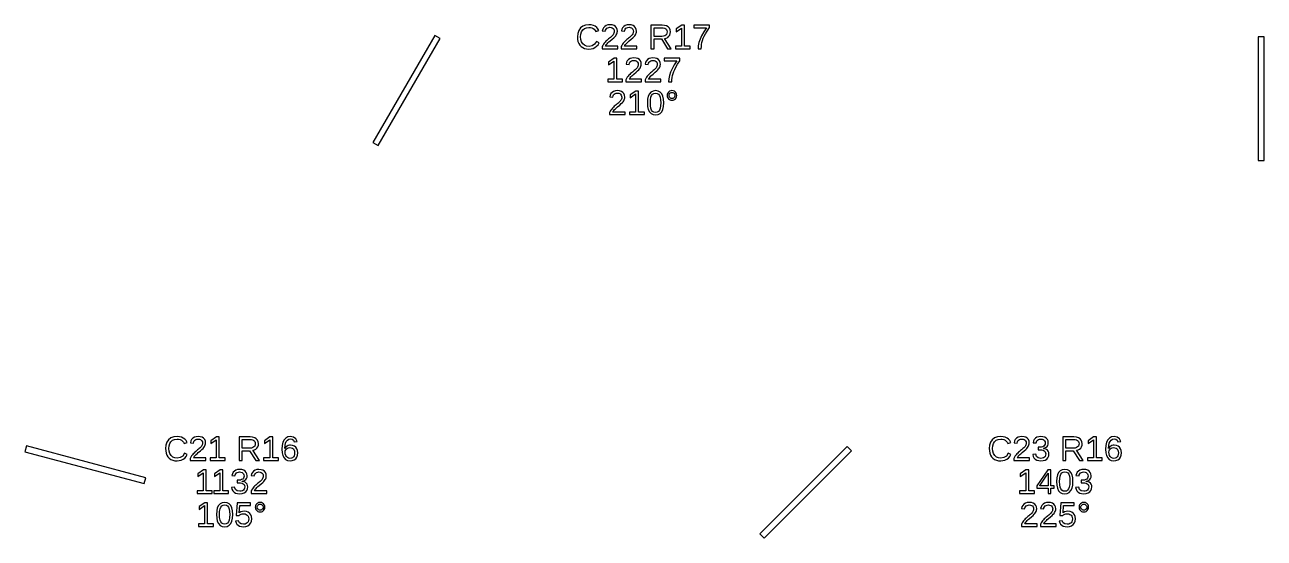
# Model space of a CAD drawing. Extents: x 194 to 2890, y 45 to 1503.
# Drawn here: x 2223.8 to 2524.8, y 53.3 to 177.9 of the extents above; entities that cross this region are included whole.
import ezdxf

# ---------------------------------------------------------------- set-up
doc = ezdxf.new("R2010")
doc.units = 0
doc.layers.get('0').update_dxf_attribs({"linetype": 'CONTINUOUS'})

msp = doc.modelspace()

# ---------------------------------------------------------------- linework, layer by layer
for points in [[(2361.31, 172.093), (2361.81, 172.222), (2362.26, 172.437), (2362.66, 172.734), (2362.99, 173.109), (2363.26, 173.564), (2362.62, 173.881), (2362.15, 173.219), (2361.55, 172.821), (2360.81, 172.689), (2360.23, 172.76), (2359.73, 172.974), (2359.32, 173.33), (2359.01, 173.803), (2358.83, 174.368), (2358.77, 175.024), (2358.83, 175.685), (2359, 176.244), (2359.3, 176.703), (2359.7, 177.043), (2360.19, 177.247), (2360.78, 177.315), (2361.16, 177.286), (2361.51, 177.198), (2361.83, 177.051), (2362.09, 176.848), (2362.31, 176.593), (2362.47, 176.286), (2363.2, 176.53), (2362.97, 176.961), (2362.67, 177.315), (2362.3, 177.592), (2361.86, 177.791), (2361.35, 177.91), (2360.77, 177.95), (2359.96, 177.863), (2359.28, 177.604), (2358.72, 177.173), (2358.31, 176.589), (2358.06, 175.873), (2357.98, 175.024), (2358.02, 174.441), (2358.13, 173.913), (2358.31, 173.44), (2358.56, 173.028), (2358.89, 172.685), (2359.27, 172.41), (2359.72, 172.21), (2360.22, 172.09), (2360.77, 172.05)], [(2367.79, 172.754), (2364.8, 172.754), (2364.9, 172.946), (2365.03, 173.144), (2365.2, 173.346), (2365.4, 173.559), (2365.65, 173.789), (2365.94, 174.036), (2366.45, 174.457), (2366.83, 174.797), (2367.09, 175.057), (2367.28, 175.277), (2367.43, 175.496), (2367.55, 175.716), (2367.63, 175.936), (2367.68, 176.157), (2367.7, 176.379), (2367.65, 176.843), (2367.49, 177.23), (2367.23, 177.541), (2366.88, 177.768), (2366.43, 177.904), (2365.9, 177.95), (2365.41, 177.905), (2364.98, 177.769), (2364.61, 177.543), (2364.32, 177.24), (2364.13, 176.876), (2364.02, 176.448), (2364.77, 176.379), (2364.84, 176.663), (2364.96, 176.901), (2365.13, 177.093), (2365.35, 177.235), (2365.61, 177.319), (2365.9, 177.348), (2366.2, 177.319), (2366.46, 177.232), (2366.67, 177.087), (2366.82, 176.89), (2366.92, 176.646), (2366.95, 176.355), (2366.93, 176.13), (2366.87, 175.921), (2366.79, 175.728), (2366.67, 175.547), (2366.53, 175.37), (2366.36, 175.199), (2366.18, 175.031), (2365.99, 174.863), (2365.78, 174.695), (2365.56, 174.522), (2365.35, 174.34), (2365.13, 174.148), (2364.91, 173.943), (2364.7, 173.724), (2364.5, 173.488), (2364.31, 173.233), (2364.14, 172.953), (2363.99, 172.648), (2363.99, 172.132), (2367.79, 172.132)], [(2372.42, 172.754), (2369.43, 172.754), (2369.53, 172.946), (2369.66, 173.144), (2369.83, 173.346), (2370.04, 173.559), (2370.29, 173.789), (2370.58, 174.036), (2371.08, 174.457), (2371.47, 174.797), (2371.73, 175.057), (2371.91, 175.277), (2372.06, 175.496), (2372.18, 175.716), (2372.27, 175.936), (2372.32, 176.157), (2372.33, 176.379), (2372.28, 176.843), (2372.13, 177.23), (2371.87, 177.541), (2371.51, 177.768), (2371.07, 177.904), (2370.54, 177.95), (2370.04, 177.905), (2369.61, 177.769), (2369.24, 177.543), (2368.96, 177.24), (2368.76, 176.876), (2368.66, 176.448), (2369.41, 176.379), (2369.47, 176.663), (2369.59, 176.901), (2369.76, 177.093), (2369.98, 177.235), (2370.24, 177.319), (2370.54, 177.348), (2370.84, 177.319), (2371.1, 177.232), (2371.3, 177.087), (2371.46, 176.89), (2371.55, 176.646), (2371.58, 176.355), (2371.56, 176.13), (2371.51, 175.921), (2371.42, 175.728), (2371.3, 175.547), (2371.16, 175.37), (2371, 175.199), (2370.82, 175.031), (2370.62, 174.863), (2370.42, 174.695), (2370.2, 174.522), (2369.98, 174.34), (2369.76, 174.148), (2369.55, 173.943), (2369.34, 173.724), (2369.13, 173.488), (2368.94, 173.233), (2368.78, 172.953), (2368.63, 172.648), (2368.63, 172.132), (2372.42, 172.132)], [(2376.62, 174.512), (2378.4, 174.512), (2379.89, 172.132), (2380.79, 172.132), (2379.16, 174.601), (2379.57, 174.713), (2379.91, 174.896), (2380.19, 175.151), (2380.4, 175.463), (2380.52, 175.821), (2380.56, 176.225), (2380.5, 176.702), (2380.33, 177.104), (2380.03, 177.431), (2379.63, 177.672), (2379.14, 177.816), (2378.54, 177.864), (2375.84, 177.864), (2375.84, 172.132), (2376.62, 172.132)], [(2385.4, 172.754), (2384.01, 172.754), (2384.01, 177.864), (2383.33, 177.864), (2381.98, 176.933), (2381.98, 176.241), (2383.27, 177.165), (2383.27, 172.754), (2381.81, 172.754), (2381.81, 172.132), (2385.4, 172.132)], [(2388.08, 172.655), (2388.14, 173.166), (2388.24, 173.665), (2388.38, 174.161), (2388.56, 174.662), (2388.78, 175.167), (2389.08, 175.739), (2389.5, 176.44), (2390.03, 177.27), (2390.03, 177.864), (2386.24, 177.864), (2386.24, 177.242), (2389.32, 177.242), (2388.66, 176.228), (2388.14, 175.295), (2387.76, 174.445), (2387.5, 173.648), (2387.35, 172.877), (2387.3, 172.132), (2388.06, 172.132)], [(2324.65, 174.625), (2323.35, 175.375), (2308.35, 149.394), (2309.65, 148.644)], [(2376.62, 175.126), (2376.62, 177.242), (2378.46, 177.242), (2378.85, 177.213), (2379.18, 177.125), (2379.44, 176.979), (2379.63, 176.778), (2379.74, 176.524), (2379.78, 176.217), (2379.74, 175.898), (2379.63, 175.63), (2379.44, 175.413), (2379.19, 175.254), (2378.87, 175.158), (2378.49, 175.126)], [(2524.75, 175), (2523.25, 175), (2523.25, 145), (2524.75, 145)], [(2368.96, 164.712), (2367.56, 164.712), (2367.56, 169.822), (2366.89, 169.822), (2365.53, 168.89), (2365.53, 168.199), (2366.83, 169.122), (2366.83, 164.712), (2365.37, 164.712), (2365.37, 164.089), (2368.96, 164.089)], [(2373.58, 164.712), (2370.59, 164.712), (2370.69, 164.904), (2370.82, 165.101), (2370.99, 165.304), (2371.19, 165.517), (2371.44, 165.747), (2371.73, 165.993), (2372.24, 166.414), (2372.62, 166.755), (2372.88, 167.015), (2373.07, 167.234), (2373.22, 167.454), (2373.34, 167.674), (2373.42, 167.894), (2373.47, 168.115), (2373.49, 168.337), (2373.44, 168.801), (2373.28, 169.188), (2373.03, 169.499), (2372.67, 169.726), (2372.23, 169.862), (2371.69, 169.908), (2371.2, 169.862), (2370.77, 169.727), (2370.4, 169.501), (2370.11, 169.198), (2369.92, 168.833), (2369.82, 168.406), (2370.57, 168.337), (2370.63, 168.621), (2370.75, 168.859), (2370.92, 169.051), (2371.14, 169.192), (2371.4, 169.277), (2371.69, 169.305), (2372, 169.277), (2372.25, 169.19), (2372.46, 169.045), (2372.62, 168.848), (2372.71, 168.604), (2372.74, 168.313), (2372.72, 168.088), (2372.67, 167.879), (2372.58, 167.686), (2372.46, 167.504), (2372.32, 167.328), (2372.16, 167.157), (2371.98, 166.989), (2371.78, 166.821), (2371.57, 166.653), (2371.36, 166.48), (2371.14, 166.297), (2370.92, 166.105), (2370.7, 165.901), (2370.49, 165.681), (2370.29, 165.446), (2370.1, 165.191), (2369.93, 164.911), (2369.78, 164.606), (2369.78, 164.089), (2373.58, 164.089)], [(2378.22, 164.712), (2375.22, 164.712), (2375.32, 164.904), (2375.46, 165.101), (2375.62, 165.304), (2375.83, 165.517), (2376.08, 165.747), (2376.37, 165.993), (2376.87, 166.414), (2377.26, 166.755), (2377.52, 167.015), (2377.7, 167.234), (2377.85, 167.454), (2377.97, 167.674), (2378.06, 167.894), (2378.11, 168.115), (2378.13, 168.337), (2378.07, 168.801), (2377.92, 169.188), (2377.66, 169.499), (2377.3, 169.726), (2376.86, 169.862), (2376.33, 169.908), (2375.83, 169.862), (2375.4, 169.727), (2375.04, 169.501), (2374.75, 169.198), (2374.55, 168.833), (2374.45, 168.406), (2375.2, 168.337), (2375.26, 168.621), (2375.38, 168.859), (2375.56, 169.051), (2375.78, 169.192), (2376.03, 169.277), (2376.33, 169.305), (2376.63, 169.277), (2376.89, 169.19), (2377.1, 169.045), (2377.25, 168.848), (2377.34, 168.604), (2377.37, 168.313), (2377.36, 168.088), (2377.3, 167.879), (2377.21, 167.686), (2377.09, 167.504), (2376.95, 167.328), (2376.79, 167.157), (2376.61, 166.989), (2376.42, 166.821), (2376.21, 166.653), (2375.99, 166.48), (2375.77, 166.297), (2375.55, 166.105), (2375.34, 165.901), (2375.13, 165.681), (2374.93, 165.446), (2374.74, 165.191), (2374.57, 164.911), (2374.42, 164.606), (2374.42, 164.089), (2378.22, 164.089)], [(2380.9, 164.612), (2380.97, 165.124), (2381.07, 165.623), (2381.21, 166.119), (2381.39, 166.62), (2381.61, 167.125), (2381.91, 167.696), (2382.32, 168.398), (2382.85, 169.228), (2382.85, 169.822), (2379.06, 169.822), (2379.06, 169.2), (2382.14, 169.2), (2381.48, 168.185), (2380.97, 167.253), (2380.59, 166.402), (2380.33, 165.606), (2380.17, 164.835), (2380.12, 164.089), (2380.88, 164.089)], [(2369.6, 156.754), (2366.61, 156.754), (2366.71, 156.946), (2366.84, 157.144), (2367.01, 157.346), (2367.21, 157.559), (2367.46, 157.789), (2367.75, 158.036), (2368.26, 158.457), (2368.64, 158.797), (2368.9, 159.057), (2369.09, 159.277), (2369.24, 159.496), (2369.36, 159.716), (2369.44, 159.936), (2369.49, 160.157), (2369.51, 160.379), (2369.46, 160.843), (2369.3, 161.23), (2369.04, 161.541), (2368.69, 161.768), (2368.24, 161.904), (2367.71, 161.95), (2367.21, 161.905), (2366.78, 161.769), (2366.42, 161.543), (2366.13, 161.24), (2365.93, 160.876), (2365.83, 160.448), (2366.58, 160.379), (2366.65, 160.663), (2366.76, 160.901), (2366.94, 161.093), (2367.16, 161.235), (2367.42, 161.319), (2367.71, 161.348), (2368.01, 161.319), (2368.27, 161.232), (2368.48, 161.087), (2368.63, 160.89), (2368.72, 160.646), (2368.75, 160.355), (2368.74, 160.13), (2368.68, 159.921), (2368.59, 159.728), (2368.48, 159.547), (2368.34, 159.37), (2368.17, 159.199), (2367.99, 159.031), (2367.8, 158.863), (2367.59, 158.695), (2367.37, 158.522), (2367.16, 158.34), (2366.94, 158.148), (2366.72, 157.943), (2366.51, 157.724), (2366.31, 157.488), (2366.12, 157.233), (2365.95, 156.953), (2365.8, 156.648), (2365.8, 156.132), (2369.6, 156.132)], [(2374.24, 156.754), (2372.85, 156.754), (2372.85, 161.864), (2372.17, 161.864), (2370.82, 160.933), (2370.82, 160.241), (2372.11, 161.165), (2372.11, 156.754), (2370.65, 156.754), (2370.65, 156.132), (2374.24, 156.132)], [(2377.56, 156.134), (2378.06, 156.387), (2378.45, 156.807), (2378.73, 157.387), (2378.9, 158.118), (2378.96, 159), (2378.91, 159.894), (2378.75, 160.629), (2378.48, 161.205), (2378.1, 161.619), (2377.6, 161.867), (2376.98, 161.95), (2376.35, 161.868), (2375.84, 161.623), (2375.46, 161.213), (2375.19, 160.64), (2375.03, 159.902), (2374.98, 159), (2375.03, 158.114), (2375.2, 157.382), (2375.47, 156.803), (2375.86, 156.385), (2376.35, 156.134), (2376.96, 156.05)], [(2376.57, 156.711), (2376.25, 156.9), (2376.02, 157.214), (2375.85, 157.664), (2375.75, 158.259), (2375.72, 159), (2375.75, 159.759), (2375.85, 160.362), (2376.01, 160.806), (2376.25, 161.112), (2376.57, 161.295), (2376.98, 161.356), (2377.38, 161.294), (2377.7, 161.108), (2377.93, 160.798), (2378.09, 160.351), (2378.18, 159.751), (2378.22, 159), (2378.18, 158.271), (2378.08, 157.68), (2377.91, 157.226), (2377.68, 156.905), (2377.36, 156.712), (2376.97, 156.648)], [(2381.25, 159.668), (2381.53, 159.781), (2381.77, 159.968), (2381.96, 160.21), (2382.08, 160.484), (2382.12, 160.79), (2382.08, 161.097), (2381.97, 161.371), (2381.78, 161.612), (2381.53, 161.8), (2381.26, 161.912), (2380.95, 161.95), (2380.64, 161.912), (2380.36, 161.798), (2380.12, 161.608), (2379.93, 161.365), (2379.82, 161.093), (2379.78, 160.79), (2379.82, 160.488), (2379.93, 160.215), (2380.13, 159.972), (2380.37, 159.783), (2380.64, 159.669), (2380.95, 159.631)], [(2380.76, 160.082), (2380.59, 160.154), (2380.44, 160.274), (2380.32, 160.427), (2380.25, 160.599), (2380.23, 160.79), (2380.25, 160.981), (2380.32, 161.154), (2380.44, 161.307), (2380.59, 161.427), (2380.76, 161.499), (2380.95, 161.523), (2381.14, 161.499), (2381.31, 161.429), (2381.46, 161.311), (2381.58, 161.159), (2381.65, 160.986), (2381.67, 160.79), (2381.65, 160.597), (2381.58, 160.424), (2381.46, 160.271), (2381.31, 160.153), (2381.14, 160.082), (2380.95, 160.058)], [(2253.17, 67.96), (2224.19, 75.724), (2223.81, 74.276), (2252.78, 66.511)], [(2261.31, 72.093), (2261.81, 72.222), (2262.26, 72.437), (2262.66, 72.734), (2262.99, 73.109), (2263.26, 73.564), (2262.62, 73.881), (2262.15, 73.219), (2261.55, 72.821), (2260.81, 72.689), (2260.23, 72.76), (2259.73, 72.974), (2259.32, 73.33), (2259.01, 73.803), (2258.83, 74.368), (2258.77, 75.024), (2258.83, 75.685), (2259, 76.244), (2259.3, 76.703), (2259.7, 77.043), (2260.19, 77.247), (2260.78, 77.315), (2261.16, 77.286), (2261.51, 77.198), (2261.83, 77.051), (2262.09, 76.848), (2262.31, 76.593), (2262.47, 76.286), (2263.2, 76.53), (2262.97, 76.961), (2262.67, 77.315), (2262.3, 77.592), (2261.86, 77.791), (2261.35, 77.91), (2260.77, 77.95), (2259.96, 77.864), (2259.28, 77.605), (2258.72, 77.173), (2258.31, 76.589), (2258.06, 75.873), (2257.98, 75.024), (2258.02, 74.442), (2258.13, 73.913), (2258.31, 73.44), (2258.56, 73.028), (2258.89, 72.685), (2259.27, 72.41), (2259.72, 72.21), (2260.22, 72.09), (2260.77, 72.05)], [(2267.79, 72.754), (2264.8, 72.754), (2264.9, 72.946), (2265.03, 73.144), (2265.2, 73.346), (2265.4, 73.559), (2265.65, 73.789), (2265.94, 74.036), (2266.45, 74.457), (2266.83, 74.797), (2267.09, 75.057), (2267.28, 75.277), (2267.43, 75.496), (2267.55, 75.716), (2267.63, 75.936), (2267.68, 76.157), (2267.7, 76.379), (2267.65, 76.843), (2267.49, 77.23), (2267.23, 77.541), (2266.88, 77.768), (2266.43, 77.904), (2265.9, 77.95), (2265.41, 77.905), (2264.98, 77.769), (2264.61, 77.543), (2264.32, 77.24), (2264.13, 76.876), (2264.02, 76.448), (2264.77, 76.379), (2264.84, 76.663), (2264.96, 76.901), (2265.13, 77.093), (2265.35, 77.235), (2265.61, 77.319), (2265.9, 77.348), (2266.2, 77.319), (2266.46, 77.232), (2266.67, 77.087), (2266.82, 76.89), (2266.92, 76.646), (2266.95, 76.355), (2266.93, 76.13), (2266.87, 75.921), (2266.79, 75.728), (2266.67, 75.546), (2266.53, 75.37), (2266.36, 75.199), (2266.18, 75.031), (2265.99, 74.863), (2265.78, 74.695), (2265.56, 74.522), (2265.35, 74.34), (2265.13, 74.148), (2264.91, 73.943), (2264.7, 73.724), (2264.5, 73.488), (2264.31, 73.233), (2264.14, 72.953), (2263.99, 72.648), (2263.99, 72.132), (2267.79, 72.132)], [(2272.44, 72.754), (2271.04, 72.754), (2271.04, 77.864), (2270.36, 77.864), (2269.01, 76.933), (2269.01, 76.241), (2270.3, 77.165), (2270.3, 72.754), (2268.84, 72.754), (2268.84, 72.132), (2272.44, 72.132)], [(2276.62, 74.512), (2278.4, 74.512), (2279.89, 72.132), (2280.79, 72.132), (2279.16, 74.601), (2279.57, 74.713), (2279.91, 74.896), (2280.19, 75.15), (2280.4, 75.463), (2280.52, 75.821), (2280.56, 76.225), (2280.5, 76.702), (2280.33, 77.104), (2280.03, 77.431), (2279.63, 77.672), (2279.14, 77.816), (2278.54, 77.864), (2275.84, 77.864), (2275.84, 72.132), (2276.62, 72.132)], [(2276.62, 75.126), (2276.62, 77.242), (2278.46, 77.242), (2278.85, 77.213), (2279.18, 77.125), (2279.44, 76.98), (2279.63, 76.778), (2279.74, 76.524), (2279.78, 76.217), (2279.74, 75.898), (2279.63, 75.63), (2279.44, 75.413), (2279.19, 75.254), (2278.87, 75.158), (2278.49, 75.126)], [(2285.4, 72.754), (2284.01, 72.754), (2284.01, 77.864), (2283.33, 77.864), (2281.98, 76.933), (2281.98, 76.241), (2283.27, 77.165), (2283.27, 72.754), (2281.81, 72.754), (2281.81, 72.132), (2285.4, 72.132)], [(2288.76, 72.109), (2289.22, 72.283), (2289.59, 72.575), (2289.86, 72.967), (2290.02, 73.445), (2290.08, 74.007), (2290.03, 74.528), (2289.87, 74.973), (2289.61, 75.342), (2289.27, 75.618), (2288.85, 75.783), (2288.35, 75.838), (2288.05, 75.817), (2287.78, 75.752), (2287.52, 75.645), (2287.3, 75.496), (2287.11, 75.308), (2286.96, 75.081), (2287, 75.761), (2287.11, 76.325), (2287.31, 76.772), (2287.57, 77.096), (2287.89, 77.291), (2288.28, 77.356), (2288.7, 77.278), (2289.02, 77.045), (2289.22, 76.656), (2289.92, 76.782), (2289.59, 77.431), (2289.04, 77.82), (2288.28, 77.95), (2287.68, 77.861), (2287.17, 77.595), (2286.77, 77.152), (2286.47, 76.544), (2286.29, 75.782), (2286.23, 74.866), (2286.29, 74.022), (2286.46, 73.323), (2286.75, 72.77), (2287.14, 72.37), (2287.63, 72.13), (2288.23, 72.05)], [(2287.88, 72.687), (2287.6, 72.828), (2287.36, 73.063), (2287.18, 73.372), (2287.07, 73.734), (2287.03, 74.15), (2287.07, 74.474), (2287.18, 74.749), (2287.35, 74.974), (2287.58, 75.14), (2287.86, 75.239), (2288.18, 75.273), (2288.52, 75.235), (2288.8, 75.123), (2289.03, 74.935), (2289.2, 74.678), (2289.3, 74.358), (2289.33, 73.975), (2289.3, 73.589), (2289.2, 73.263), (2289.03, 72.996), (2288.81, 72.798), (2288.53, 72.68), (2288.2, 72.64)], [(2424.53, 74.47), (2423.47, 75.53), (2402.26, 54.317), (2403.32, 53.257)], [(2461.31, 72.093), (2461.81, 72.222), (2462.26, 72.437), (2462.66, 72.734), (2462.99, 73.109), (2463.26, 73.564), (2462.62, 73.881), (2462.15, 73.219), (2461.55, 72.821), (2460.81, 72.689), (2460.23, 72.76), (2459.73, 72.974), (2459.32, 73.33), (2459.01, 73.803), (2458.83, 74.368), (2458.77, 75.024), (2458.83, 75.685), (2459, 76.244), (2459.3, 76.703), (2459.7, 77.043), (2460.19, 77.247), (2460.78, 77.315), (2461.16, 77.286), (2461.51, 77.198), (2461.83, 77.051), (2462.09, 76.848), (2462.31, 76.593), (2462.47, 76.286), (2463.2, 76.53), (2462.97, 76.961), (2462.67, 77.315), (2462.3, 77.592), (2461.86, 77.791), (2461.35, 77.91), (2460.77, 77.95), (2459.96, 77.864), (2459.28, 77.605), (2458.72, 77.173), (2458.31, 76.589), (2458.06, 75.873), (2457.98, 75.024), (2458.02, 74.442), (2458.13, 73.913), (2458.31, 73.44), (2458.56, 73.028), (2458.89, 72.685), (2459.27, 72.41), (2459.72, 72.21), (2460.22, 72.09), (2460.77, 72.05)], [(2467.79, 72.754), (2464.8, 72.754), (2464.9, 72.946), (2465.03, 73.144), (2465.2, 73.346), (2465.4, 73.559), (2465.65, 73.789), (2465.94, 74.036), (2466.45, 74.457), (2466.83, 74.797), (2467.09, 75.057), (2467.28, 75.277), (2467.43, 75.496), (2467.55, 75.716), (2467.63, 75.936), (2467.68, 76.157), (2467.7, 76.379), (2467.65, 76.843), (2467.49, 77.23), (2467.23, 77.541), (2466.88, 77.768), (2466.43, 77.904), (2465.9, 77.95), (2465.41, 77.905), (2464.98, 77.769), (2464.61, 77.543), (2464.32, 77.24), (2464.13, 76.876), (2464.02, 76.448), (2464.77, 76.379), (2464.84, 76.663), (2464.96, 76.901), (2465.13, 77.093), (2465.35, 77.235), (2465.61, 77.319), (2465.9, 77.348), (2466.2, 77.319), (2466.46, 77.232), (2466.67, 77.087), (2466.82, 76.89), (2466.92, 76.646), (2466.95, 76.355), (2466.93, 76.13), (2466.87, 75.921), (2466.79, 75.728), (2466.67, 75.546), (2466.53, 75.37), (2466.36, 75.199), (2466.18, 75.031), (2465.99, 74.863), (2465.78, 74.695), (2465.56, 74.522), (2465.35, 74.34), (2465.13, 74.148), (2464.91, 73.943), (2464.7, 73.724), (2464.5, 73.488), (2464.31, 73.233), (2464.14, 72.953), (2463.99, 72.648), (2463.99, 72.132), (2467.79, 72.132)], [(2471.11, 72.099), (2471.59, 72.244), (2471.97, 72.486), (2472.25, 72.816), (2472.42, 73.225), (2472.48, 73.714), (2472.44, 74.06), (2472.32, 74.364), (2472.12, 74.626), (2471.85, 74.835), (2471.51, 74.978), (2471.12, 75.057), (2471.12, 75.073), (2471.48, 75.179), (2471.77, 75.335), (2472.01, 75.539), (2472.18, 75.791), (2472.28, 76.089), (2472.32, 76.432), (2472.26, 76.875), (2472.1, 77.247), (2471.84, 77.549), (2471.48, 77.772), (2471.03, 77.905), (2470.5, 77.95), (2470, 77.906), (2469.57, 77.774), (2469.21, 77.555), (2468.92, 77.258), (2468.72, 76.891), (2468.62, 76.457), (2469.36, 76.4), (2469.42, 76.678), (2469.54, 76.911), (2469.71, 77.1), (2469.93, 77.237), (2470.19, 77.32), (2470.49, 77.348), (2470.82, 77.318), (2471.08, 77.229), (2471.29, 77.081), (2471.44, 76.882), (2471.53, 76.64), (2471.56, 76.355), (2471.53, 76.068), (2471.42, 75.826), (2471.23, 75.629), (2470.98, 75.483), (2470.67, 75.395), (2470.3, 75.366), (2469.9, 75.366), (2469.9, 74.731), (2470.32, 74.731), (2470.73, 74.702), (2471.08, 74.615), (2471.35, 74.469), (2471.55, 74.271), (2471.68, 74.028), (2471.72, 73.739), (2471.68, 73.41), (2471.57, 73.14), (2471.4, 72.929), (2471.16, 72.778), (2470.87, 72.687), (2470.53, 72.656), (2469.9, 72.769), (2469.49, 73.109), (2469.28, 73.674), (2468.53, 73.604), (2468.64, 73.134), (2468.84, 72.746), (2469.14, 72.443), (2469.53, 72.225), (2469.99, 72.094), (2470.53, 72.05)], [(2476.62, 74.512), (2478.4, 74.512), (2479.89, 72.132), (2480.79, 72.132), (2479.16, 74.601), (2479.57, 74.713), (2479.91, 74.896), (2480.19, 75.15), (2480.4, 75.463), (2480.52, 75.821), (2480.56, 76.225), (2480.5, 76.702), (2480.33, 77.104), (2480.03, 77.431), (2479.63, 77.672), (2479.14, 77.816), (2478.54, 77.864), (2475.84, 77.864), (2475.84, 72.132), (2476.62, 72.132)], [(2476.62, 75.126), (2476.62, 77.242), (2478.46, 77.242), (2478.85, 77.213), (2479.18, 77.125), (2479.44, 76.98), (2479.63, 76.778), (2479.74, 76.524), (2479.78, 76.217), (2479.74, 75.898), (2479.63, 75.63), (2479.44, 75.413), (2479.19, 75.254), (2478.87, 75.158), (2478.49, 75.126)], [(2485.4, 72.754), (2484.01, 72.754), (2484.01, 77.864), (2483.33, 77.864), (2481.98, 76.933), (2481.98, 76.241), (2483.27, 77.165), (2483.27, 72.754), (2481.81, 72.754), (2481.81, 72.132), (2485.4, 72.132)], [(2488.76, 72.109), (2489.22, 72.283), (2489.59, 72.575), (2489.86, 72.967), (2490.02, 73.445), (2490.08, 74.007), (2490.03, 74.528), (2489.87, 74.973), (2489.61, 75.342), (2489.27, 75.618), (2488.85, 75.783), (2488.35, 75.838), (2488.05, 75.817), (2487.78, 75.752), (2487.52, 75.645), (2487.3, 75.496), (2487.11, 75.308), (2486.96, 75.081), (2487, 75.761), (2487.11, 76.325), (2487.31, 76.772), (2487.57, 77.096), (2487.89, 77.291), (2488.28, 77.356), (2488.7, 77.278), (2489.02, 77.045), (2489.22, 76.656), (2489.92, 76.782), (2489.59, 77.431), (2489.04, 77.82), (2488.28, 77.95), (2487.68, 77.861), (2487.17, 77.595), (2486.77, 77.152), (2486.47, 76.544), (2486.29, 75.782), (2486.23, 74.866), (2486.29, 74.022), (2486.46, 73.323), (2486.75, 72.77), (2487.14, 72.37), (2487.63, 72.13), (2488.23, 72.05)], [(2487.88, 72.687), (2487.6, 72.828), (2487.36, 73.063), (2487.18, 73.372), (2487.07, 73.734), (2487.03, 74.15), (2487.07, 74.474), (2487.18, 74.749), (2487.35, 74.974), (2487.58, 75.14), (2487.86, 75.239), (2488.18, 75.273), (2488.52, 75.235), (2488.8, 75.123), (2489.03, 74.935), (2489.2, 74.678), (2489.3, 74.358), (2489.33, 73.975), (2489.3, 73.589), (2489.2, 73.263), (2489.03, 72.996), (2488.81, 72.798), (2488.53, 72.68), (2488.2, 72.64)], [(2269.27, 64.754), (2267.87, 64.754), (2267.87, 69.864), (2267.2, 69.864), (2265.84, 68.933), (2265.84, 68.241), (2267.14, 69.165), (2267.14, 64.754), (2265.67, 64.754), (2265.67, 64.132), (2269.27, 64.132)], [(2273.28, 64.754), (2271.89, 64.754), (2271.89, 69.864), (2271.21, 69.864), (2269.86, 68.933), (2269.86, 68.241), (2271.15, 69.165), (2271.15, 64.754), (2269.69, 64.754), (2269.69, 64.132), (2273.28, 64.132)], [(2276.59, 64.099), (2277.07, 64.244), (2277.45, 64.486), (2277.73, 64.816), (2277.9, 65.225), (2277.96, 65.714), (2277.92, 66.06), (2277.8, 66.364), (2277.6, 66.626), (2277.33, 66.835), (2277, 66.978), (2276.6, 67.057), (2276.6, 67.073), (2276.96, 67.179), (2277.26, 67.335), (2277.49, 67.539), (2277.66, 67.791), (2277.77, 68.089), (2277.8, 68.432), (2277.75, 68.875), (2277.59, 69.247), (2277.32, 69.549), (2276.96, 69.772), (2276.51, 69.905), (2275.98, 69.95), (2275.49, 69.906), (2275.06, 69.774), (2274.69, 69.555), (2274.4, 69.258), (2274.21, 68.891), (2274.11, 68.457), (2274.84, 68.4), (2274.9, 68.678), (2275.02, 68.911), (2275.19, 69.1), (2275.41, 69.237), (2275.67, 69.32), (2275.97, 69.348), (2276.3, 69.318), (2276.57, 69.229), (2276.78, 69.081), (2276.93, 68.882), (2277.02, 68.64), (2277.05, 68.355), (2277.01, 68.068), (2276.9, 67.826), (2276.72, 67.629), (2276.46, 67.483), (2276.15, 67.395), (2275.78, 67.366), (2275.38, 67.366), (2275.38, 66.731), (2275.8, 66.731), (2276.22, 66.702), (2276.56, 66.615), (2276.84, 66.469), (2277.04, 66.271), (2277.16, 66.028), (2277.2, 65.739), (2277.16, 65.41), (2277.06, 65.14), (2276.88, 64.929), (2276.65, 64.778), (2276.36, 64.687), (2276.01, 64.656), (2275.39, 64.769), (2274.97, 65.109), (2274.76, 65.674), (2274.01, 65.604), (2274.12, 65.134), (2274.33, 64.746), (2274.62, 64.443), (2275.01, 64.225), (2275.47, 64.094), (2276.01, 64.05)], [(2282.54, 64.754), (2279.55, 64.754), (2279.65, 64.946), (2279.78, 65.144), (2279.95, 65.346), (2280.15, 65.559), (2280.4, 65.789), (2280.69, 66.036), (2281.2, 66.457), (2281.58, 66.797), (2281.84, 67.057), (2282.03, 67.277), (2282.18, 67.496), (2282.3, 67.716), (2282.38, 67.936), (2282.43, 68.157), (2282.45, 68.379), (2282.4, 68.843), (2282.24, 69.23), (2281.99, 69.541), (2281.63, 69.768), (2281.19, 69.904), (2280.65, 69.95), (2280.16, 69.905), (2279.73, 69.769), (2279.36, 69.543), (2279.07, 69.24), (2278.88, 68.876), (2278.78, 68.448), (2279.53, 68.379), (2279.59, 68.663), (2279.71, 68.901), (2279.88, 69.093), (2280.1, 69.235), (2280.36, 69.319), (2280.65, 69.348), (2280.96, 69.319), (2281.21, 69.232), (2281.42, 69.087), (2281.58, 68.89), (2281.67, 68.646), (2281.7, 68.355), (2281.68, 68.13), (2281.63, 67.921), (2281.54, 67.728), (2281.42, 67.546), (2281.28, 67.37), (2281.12, 67.199), (2280.94, 67.031), (2280.74, 66.863), (2280.53, 66.695), (2280.32, 66.522), (2280.1, 66.34), (2279.88, 66.148), (2279.66, 65.943), (2279.45, 65.724), (2279.25, 65.488), (2279.06, 65.233), (2278.89, 64.953), (2278.74, 64.648), (2278.74, 64.132), (2282.54, 64.132)], [(2468.96, 64.754), (2467.56, 64.754), (2467.56, 69.864), (2466.89, 69.864), (2465.53, 68.933), (2465.53, 68.241), (2466.83, 69.165), (2466.83, 64.754), (2465.37, 64.754), (2465.37, 64.132), (2468.96, 64.132)], [(2472.95, 65.429), (2473.76, 65.429), (2473.76, 66.007), (2472.95, 66.007), (2472.95, 69.864), (2472.18, 69.864), (2469.56, 65.999), (2469.56, 65.429), (2472.26, 65.429), (2472.26, 64.132), (2472.95, 64.132)], [(2476.91, 64.134), (2477.41, 64.386), (2477.8, 64.807), (2478.08, 65.387), (2478.25, 66.118), (2478.31, 67), (2478.26, 67.894), (2478.09, 68.629), (2477.83, 69.205), (2477.45, 69.619), (2476.95, 69.867), (2476.33, 69.95), (2475.7, 69.868), (2475.19, 69.623), (2474.81, 69.213), (2474.54, 68.64), (2474.38, 67.902), (2474.33, 67), (2474.38, 66.114), (2474.55, 65.382), (2474.82, 64.803), (2475.21, 64.385), (2475.7, 64.134), (2476.31, 64.05)], [(2475.92, 64.711), (2475.6, 64.9), (2475.37, 65.214), (2475.2, 65.664), (2475.1, 66.259), (2475.07, 67), (2475.1, 67.76), (2475.2, 68.362), (2475.36, 68.806), (2475.6, 69.112), (2475.92, 69.295), (2476.33, 69.356), (2476.73, 69.294), (2477.04, 69.108), (2477.28, 68.798), (2477.44, 68.351), (2477.53, 67.751), (2477.56, 67), (2477.53, 66.271), (2477.43, 65.68), (2477.26, 65.226), (2477.02, 64.905), (2476.71, 64.712), (2476.32, 64.648)], [(2481.53, 64.099), (2482.01, 64.244), (2482.4, 64.486), (2482.68, 64.816), (2482.85, 65.225), (2482.9, 65.714), (2482.86, 66.06), (2482.74, 66.364), (2482.54, 66.626), (2482.27, 66.835), (2481.94, 66.978), (2481.54, 67.057), (2481.54, 67.073), (2481.9, 67.179), (2482.2, 67.335), (2482.44, 67.539), (2482.61, 67.791), (2482.71, 68.089), (2482.74, 68.432), (2482.69, 68.875), (2482.53, 69.247), (2482.27, 69.549), (2481.9, 69.772), (2481.46, 69.905), (2480.93, 69.95), (2480.43, 69.906), (2480, 69.774), (2479.63, 69.555), (2479.35, 69.258), (2479.15, 68.891), (2479.05, 68.457), (2479.79, 68.4), (2479.85, 68.678), (2479.96, 68.911), (2480.13, 69.1), (2480.35, 69.237), (2480.61, 69.32), (2480.92, 69.348), (2481.24, 69.318), (2481.51, 69.229), (2481.72, 69.081), (2481.87, 68.882), (2481.96, 68.64), (2481.99, 68.355), (2481.95, 68.068), (2481.84, 67.826), (2481.66, 67.629), (2481.41, 67.483), (2481.1, 67.395), (2480.73, 67.366), (2480.33, 67.366), (2480.33, 66.731), (2480.74, 66.731), (2481.16, 66.702), (2481.51, 66.615), (2481.78, 66.469), (2481.98, 66.271), (2482.1, 66.028), (2482.14, 65.739), (2482.11, 65.41), (2482, 65.14), (2481.83, 64.929), (2481.59, 64.778), (2481.3, 64.687), (2480.96, 64.656), (2480.33, 64.769), (2479.91, 65.109), (2479.71, 65.674), (2478.95, 65.604), (2479.06, 65.134), (2479.27, 64.746), (2479.57, 64.443), (2479.95, 64.225), (2480.42, 64.094), (2480.96, 64.05)], [(2470.23, 66.007), (2470.3, 66.089), (2470.52, 66.39), (2471.99, 68.554), (2472.03, 68.618), (2472.08, 68.708), (2472.14, 68.823), (2472.2, 68.932), (2472.24, 69.004), (2472.26, 69.038), (2472.26, 66.007)], [(2269.61, 56.754), (2268.21, 56.754), (2268.21, 61.864), (2267.54, 61.864), (2266.18, 60.933), (2266.18, 60.241), (2267.48, 61.165), (2267.48, 56.754), (2266.02, 56.754), (2266.02, 56.132), (2269.61, 56.132)], [(2272.93, 56.134), (2273.43, 56.386), (2273.82, 56.807), (2274.1, 57.387), (2274.27, 58.118), (2274.33, 59), (2274.27, 59.894), (2274.11, 60.629), (2273.84, 61.205), (2273.46, 61.619), (2272.96, 61.867), (2272.35, 61.95), (2271.72, 61.868), (2271.21, 61.623), (2270.82, 61.213), (2270.56, 60.64), (2270.4, 59.902), (2270.34, 59), (2270.4, 58.114), (2270.56, 57.382), (2270.84, 56.803), (2271.22, 56.385), (2271.72, 56.134), (2272.32, 56.05)], [(2271.94, 56.711), (2271.62, 56.9), (2271.38, 57.214), (2271.22, 57.664), (2271.12, 58.259), (2271.08, 59), (2271.12, 59.76), (2271.21, 60.362), (2271.38, 60.806), (2271.62, 61.112), (2271.94, 61.295), (2272.35, 61.356), (2272.75, 61.294), (2273.06, 61.108), (2273.29, 60.798), (2273.45, 60.351), (2273.55, 59.751), (2273.58, 59), (2273.55, 58.271), (2273.45, 57.68), (2273.28, 57.226), (2273.04, 56.905), (2272.72, 56.712), (2272.33, 56.648)], [(2277.49, 56.108), (2277.99, 56.282), (2278.4, 56.571), (2278.7, 56.961), (2278.88, 57.437), (2278.94, 57.999), (2278.88, 58.497), (2278.71, 58.928), (2278.43, 59.293), (2278.06, 59.569), (2277.61, 59.734), (2277.08, 59.789), (2276.64, 59.749), (2276.24, 59.627), (2275.9, 59.423), (2276.01, 61.242), (2278.6, 61.242), (2278.6, 61.864), (2275.34, 61.864), (2275.15, 58.78), (2275.87, 58.78), (2276.04, 58.915), (2276.21, 59.021), (2276.38, 59.098), (2276.56, 59.15), (2276.74, 59.181), (2276.93, 59.191), (2277.29, 59.154), (2277.59, 59.043), (2277.84, 58.858), (2278.03, 58.612), (2278.14, 58.321), (2278.17, 57.983), (2278.14, 57.597), (2278.03, 57.271), (2277.84, 57.004), (2277.59, 56.806), (2277.28, 56.688), (2276.92, 56.648), (2276.36, 56.743), (2275.96, 57.026), (2275.73, 57.499), (2274.98, 57.413), (2275.11, 57.006), (2275.32, 56.668), (2275.61, 56.4), (2275.97, 56.206), (2276.4, 56.089), (2276.9, 56.05)], [(2281.25, 59.668), (2281.53, 59.781), (2281.77, 59.968), (2281.96, 60.21), (2282.08, 60.484), (2282.12, 60.79), (2282.08, 61.097), (2281.97, 61.371), (2281.78, 61.612), (2281.53, 61.8), (2281.26, 61.912), (2280.95, 61.95), (2280.64, 61.912), (2280.36, 61.798), (2280.12, 61.608), (2279.93, 61.365), (2279.82, 61.093), (2279.78, 60.79), (2279.82, 60.488), (2279.93, 60.215), (2280.13, 59.972), (2280.37, 59.783), (2280.64, 59.669), (2280.95, 59.631)], [(2280.76, 60.082), (2280.59, 60.154), (2280.44, 60.273), (2280.32, 60.427), (2280.25, 60.599), (2280.23, 60.79), (2280.25, 60.981), (2280.32, 61.154), (2280.44, 61.307), (2280.59, 61.427), (2280.76, 61.499), (2280.95, 61.523), (2281.14, 61.499), (2281.31, 61.429), (2281.46, 61.311), (2281.58, 61.159), (2281.65, 60.986), (2281.67, 60.79), (2281.65, 60.597), (2281.58, 60.424), (2281.46, 60.272), (2281.31, 60.153), (2281.14, 60.082), (2280.95, 60.058)], [(2469.6, 56.754), (2466.61, 56.754), (2466.71, 56.946), (2466.84, 57.144), (2467.01, 57.346), (2467.21, 57.559), (2467.46, 57.789), (2467.75, 58.036), (2468.26, 58.457), (2468.64, 58.797), (2468.9, 59.057), (2469.09, 59.277), (2469.24, 59.496), (2469.36, 59.716), (2469.44, 59.936), (2469.49, 60.157), (2469.51, 60.379), (2469.46, 60.843), (2469.3, 61.23), (2469.04, 61.541), (2468.69, 61.768), (2468.24, 61.904), (2467.71, 61.95), (2467.21, 61.905), (2466.78, 61.769), (2466.42, 61.543), (2466.13, 61.24), (2465.93, 60.876), (2465.83, 60.449), (2466.58, 60.379), (2466.65, 60.663), (2466.76, 60.901), (2466.94, 61.093), (2467.16, 61.235), (2467.42, 61.319), (2467.71, 61.348), (2468.01, 61.319), (2468.27, 61.232), (2468.48, 61.087), (2468.63, 60.89), (2468.72, 60.646), (2468.75, 60.355), (2468.74, 60.13), (2468.68, 59.921), (2468.59, 59.728), (2468.48, 59.547), (2468.34, 59.37), (2468.17, 59.199), (2467.99, 59.031), (2467.8, 58.863), (2467.59, 58.695), (2467.37, 58.522), (2467.16, 58.34), (2466.94, 58.148), (2466.72, 57.943), (2466.51, 57.724), (2466.31, 57.488), (2466.12, 57.233), (2465.95, 56.953), (2465.8, 56.648), (2465.8, 56.132), (2469.6, 56.132)], [(2474.23, 56.754), (2471.24, 56.754), (2471.34, 56.946), (2471.47, 57.144), (2471.64, 57.346), (2471.85, 57.559), (2472.09, 57.789), (2472.38, 58.036), (2472.89, 58.457), (2473.27, 58.797), (2473.54, 59.057), (2473.72, 59.277), (2473.87, 59.496), (2473.99, 59.716), (2474.07, 59.936), (2474.13, 60.157), (2474.14, 60.379), (2474.09, 60.843), (2473.94, 61.23), (2473.68, 61.541), (2473.32, 61.768), (2472.88, 61.904), (2472.34, 61.95), (2471.85, 61.905), (2471.42, 61.769), (2471.05, 61.543), (2470.76, 61.24), (2470.57, 60.876), (2470.47, 60.449), (2471.22, 60.379), (2471.28, 60.663), (2471.4, 60.901), (2471.57, 61.093), (2471.79, 61.235), (2472.05, 61.319), (2472.34, 61.348), (2472.65, 61.319), (2472.9, 61.232), (2473.11, 61.087), (2473.27, 60.89), (2473.36, 60.646), (2473.39, 60.355), (2473.37, 60.13), (2473.32, 59.921), (2473.23, 59.728), (2473.11, 59.547), (2472.97, 59.37), (2472.81, 59.199), (2472.63, 59.031), (2472.43, 58.863), (2472.22, 58.695), (2472.01, 58.522), (2471.79, 58.34), (2471.57, 58.148), (2471.35, 57.943), (2471.14, 57.724), (2470.94, 57.488), (2470.75, 57.233), (2470.58, 56.953), (2470.44, 56.648), (2470.44, 56.132), (2474.23, 56.132)], [(2477.49, 56.108), (2477.99, 56.282), (2478.4, 56.571), (2478.7, 56.961), (2478.88, 57.437), (2478.94, 57.999), (2478.88, 58.497), (2478.71, 58.928), (2478.43, 59.293), (2478.06, 59.569), (2477.61, 59.734), (2477.08, 59.789), (2476.64, 59.749), (2476.24, 59.627), (2475.9, 59.423), (2476.01, 61.242), (2478.6, 61.242), (2478.6, 61.864), (2475.34, 61.864), (2475.15, 58.78), (2475.87, 58.78), (2476.04, 58.915), (2476.21, 59.021), (2476.38, 59.098), (2476.56, 59.15), (2476.74, 59.181), (2476.93, 59.191), (2477.29, 59.154), (2477.59, 59.043), (2477.84, 58.858), (2478.03, 58.612), (2478.14, 58.321), (2478.17, 57.983), (2478.14, 57.597), (2478.03, 57.271), (2477.84, 57.004), (2477.59, 56.806), (2477.28, 56.688), (2476.92, 56.648), (2476.36, 56.743), (2475.96, 57.026), (2475.73, 57.499), (2474.98, 57.413), (2475.11, 57.006), (2475.32, 56.668), (2475.61, 56.4), (2475.97, 56.206), (2476.4, 56.089), (2476.9, 56.05)], [(2481.25, 59.668), (2481.53, 59.781), (2481.77, 59.968), (2481.96, 60.21), (2482.08, 60.484), (2482.12, 60.79), (2482.08, 61.097), (2481.97, 61.371), (2481.78, 61.612), (2481.53, 61.8), (2481.26, 61.912), (2480.95, 61.95), (2480.64, 61.912), (2480.36, 61.798), (2480.12, 61.608), (2479.93, 61.365), (2479.82, 61.093), (2479.78, 60.79), (2479.82, 60.488), (2479.93, 60.215), (2480.13, 59.972), (2480.37, 59.783), (2480.64, 59.669), (2480.95, 59.631)], [(2480.76, 60.082), (2480.59, 60.154), (2480.44, 60.273), (2480.32, 60.427), (2480.25, 60.599), (2480.23, 60.79), (2480.25, 60.981), (2480.32, 61.154), (2480.44, 61.307), (2480.59, 61.427), (2480.76, 61.499), (2480.95, 61.523), (2481.14, 61.499), (2481.31, 61.429), (2481.46, 61.311), (2481.58, 61.159), (2481.65, 60.986), (2481.67, 60.79), (2481.65, 60.597), (2481.58, 60.424), (2481.46, 60.272), (2481.31, 60.153), (2481.14, 60.082), (2480.95, 60.058)]]:
    msp.add_lwpolyline(points, close=True)

doc.saveas('drawing.dxf')
